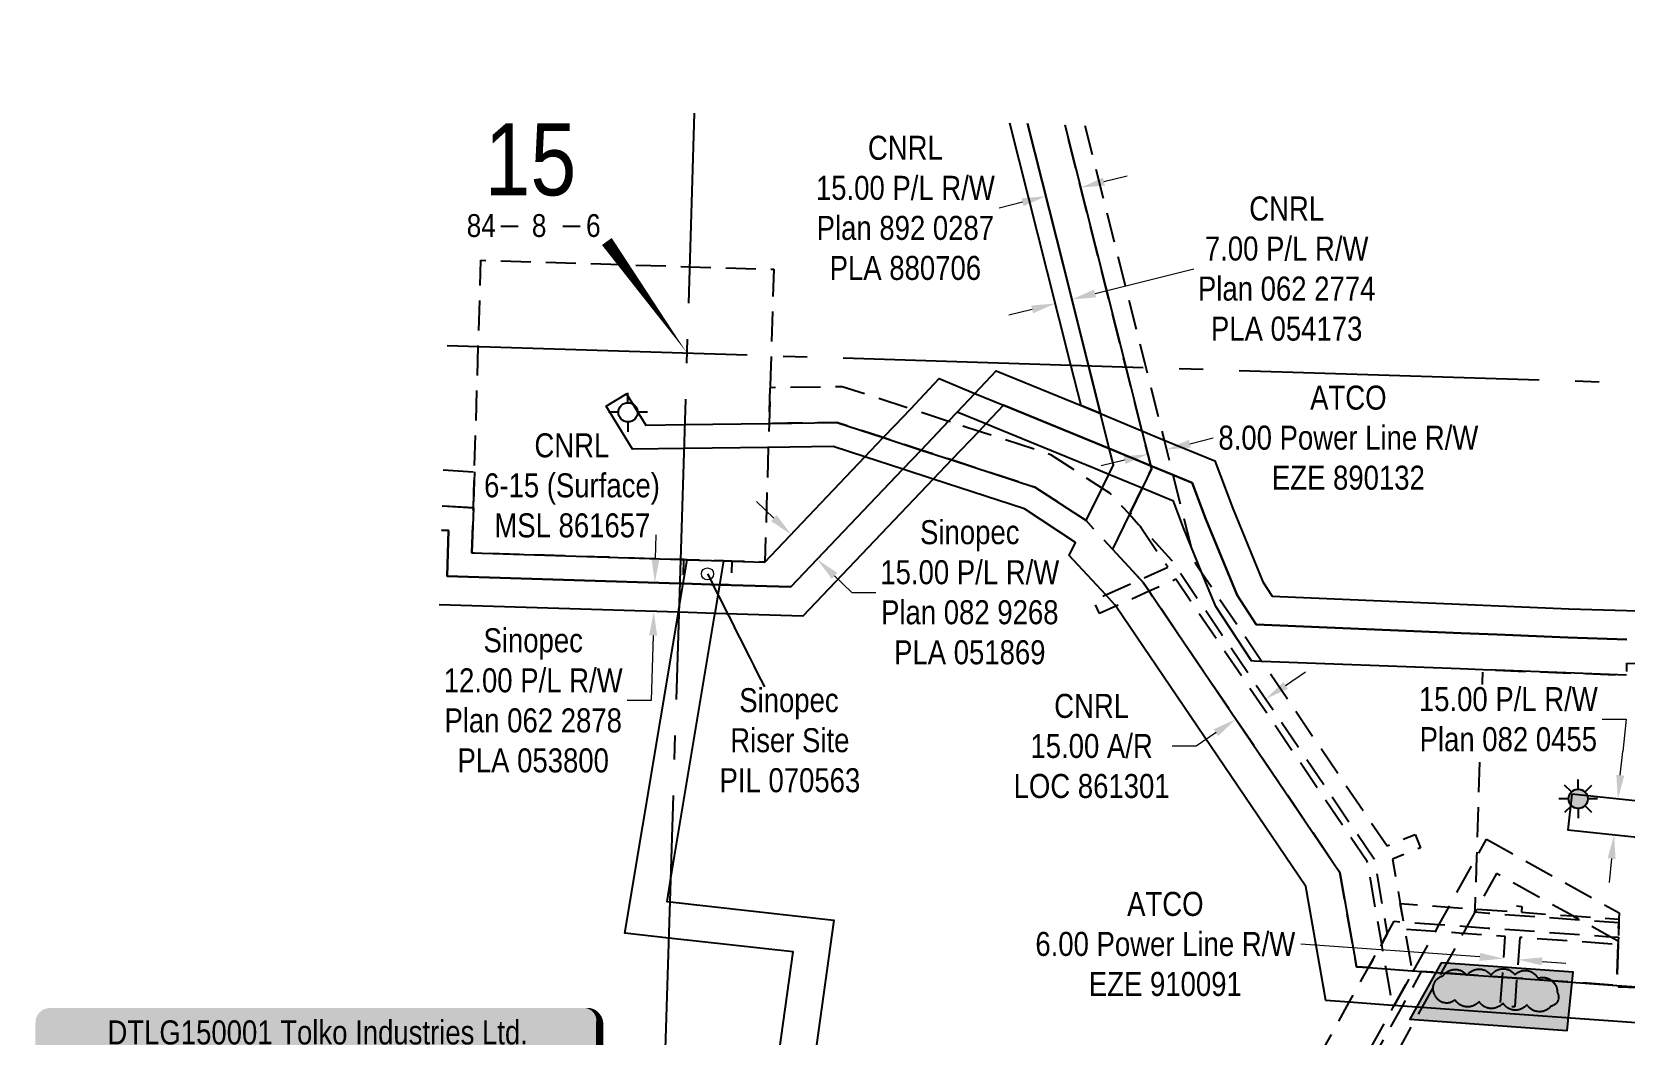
# Model space of a CAD drawing. Extents: x 365142 to 367732, y 6238708 to 6241091.
# Drawn here: x 365142 to 365805, y 6239509 to 6239926 of the extents above; entities that cross this region are included whole.
import ezdxf
from ezdxf.enums import TextEntityAlignment as Align

# ---------------------------------------------------------------- set-up
doc = ezdxf.new("R2010")
doc.units = 0
doc.header["$LTSCALE"] = 5
doc.header["$PDSIZE"] = 0.5
for name, pattern in [('0', [1, 1, 0]), ('foc-ACCESSROAD', [3.75, 2.5, -1.25]), ('foc-FLOWLINE', [3.75, 2.5, -1.25]), ('foc-QUARTERLINE', [33, 25, -3, 2, -3])]:
    doc.linetypes.add(name, pattern=pattern)
doc.layers.get('Defpoints').update_dxf_attribs({"color": 9})
for name, color, linetype in [('10', 1, 'Continuous'), ('9', 3, 'Continuous'), ('C-AR', 13, 'foc-ACCESSROAD'), ('C-RW', 13, 'Continuous'), ('C-WS', 13, 'foc-ACCESSROAD'), ('C-WS-S', 13, 'Continuous'), ('F-EZE', 190, 'foc-FLOWLINE'), ('F-RW', 190, 'Continuous'), ('F-WS', 190, 'foc-ACCESSROAD'), ('L-SECLBL', 7, 'Continuous'), ('L-SECQ', 8, 'foc-QUARTERLINE'), ('P-WORKAREA', 113, 'Continuous'), ('P-WORKAREA-H', 111, 'Continuous'), ('T-BUSH', 110, '0')]:
    doc.layers.add(name, color=color, linetype=linetype)
for name, color, linetype, lineweight in [('C-AR-T', 13, 'Continuous', 9), ('C-RW-T', 13, 'Continuous', 9), ('C-WS-T', 13, 'Continuous', 9), ('F-EZE-T', 190, 'Continuous', 9), ('F-RW-T', 190, 'Continuous', 9), ('F-WS-T', 190, 'Continuous', 9)]:
    doc.layers.add(name, color=color, linetype=linetype, lineweight=lineweight)
doc.styles.add('175L', font='ARIALN.TTF', dxfattribs={"height": 20})
doc.styles.add('80', font='ARIALN.TTF', dxfattribs={"height": 10})
doc.styles.add('80CG', font='ARIALN.TTF', dxfattribs={"height": 10})
doc.styles.add('80L', font='ARIALN.TTF', dxfattribs={"height": 10})
doc.styles.add('SIMPLEX', font='ARIALN.TTF')
doc.dimstyles.new('Compass 5 000', dxfattribs={"dimscale": 5, "dimtxt": 9, "dimasz": 2, "dimexe": 0.2, "dimexo": 0.0625, "dimgap": 0.5, "dimtad": 0, "dimtih": 1, "dimtoh": 1, "dimzin": 0, "dimdsep": 46, "dimtxsty": '80CG', "dimcen": 0.1, "dimse1": 1, "dimse2": 1, "dimclrd": 256, "dimclrt": 256, "dimaunit": 1, "dimadec": 4, "dimazin": 0, "dimtfac": 0.06, "dimtofl": 0, "dimtmove": 0, "dimatfit": 1, "dimfxl": 0.2, "dimtolj": 1, "dimtzin": 0, "dimlwd": -1, "dimarcsym": 0})

# ---------------------------------------------------------------- blocks, each defined once
blk = doc.blocks.new('L-SECLBL')
at = {"layer": '9', "color": 7}
for p, q in [((-5.08, -27.83), (-12.29, -27.83)), ((20.7, -27.83), (13.5, -27.83))]:
    blk.add_line(p, q, dxfattribs=at)
at = {"layer": '10', "color": 2, "style": 'SIMPLEX'}
blk.add_attdef('SEC', text='', height=30, dxfattribs=at).set_placement((0, 0), align=Align.MIDDLE)
at = {"layer": '10', "color": 5, "style": '80L'}
blk.add_attdef('TWP', text='', height=9.5, dxfattribs=at).set_placement((-14.43, -27.37), align=Align.MIDDLE_RIGHT)
blk.add_attdef('RGE', text='', height=9.5, dxfattribs=at).set_placement((3.62, -27.37), align=Align.MIDDLE_CENTER)
blk.add_attdef('MER', text='', height=9.5, dxfattribs=at).set_placement((23.17, -27.37), align=Align.MIDDLE_LEFT)
blk = doc.blocks.new('*D364')
at = {"layer": 'C-RW-T', "transparency": 16777216}
for p, q in [((365588.28, 6239863.98), (365597.97, 6239866.43)), ((365554.36, 6239855.44), (365544.66, 6239853))]:
    blk.add_line(p, q, dxfattribs=at)
for points in [[(365587.87, 6239865.6), (365588.68, 6239862.37), (365578.58, 6239861.54)], [(365553.95, 6239857.05), (365554.76, 6239853.82), (365564.05, 6239857.88)]]:
    blk.add_solid(points, dxfattribs=at)
at = {"layer": 'Defpoints', "color": 0, "transparency": 16777216}
for p in [(365578.58, 6239861.54), (365567.91, 6239842.57), (365582.44, 6239846.23)]:
    blk.add_point(p, dxfattribs=at)
at = {"layer": 'C-RW-T', "transparency": 16777216, "insert": (365505.57, 6239853), "char_height": 10, "attachment_point": 5, "style": '80CG'}
blk.add_mtext('\\A1;CNRL\\P15.00 P/L R/W\\PPlan 892 0287\\PPLA 880706', dxfattribs=at)
blk = doc.blocks.new('*D365')
at = {"layer": 'C-RW-T', "transparency": 16777216}
for p, q in [((365584.56, 6239817.39), (365625.62, 6239827.73)), ((365558.35, 6239810.79), (365548.65, 6239808.35))]:
    blk.add_line(p, q, dxfattribs=at)
for points in [[(365584.15, 6239819.01), (365584.96, 6239815.78), (365574.86, 6239814.95)], [(365557.94, 6239812.41), (365558.75, 6239809.18), (365568.04, 6239813.24)]]:
    blk.add_solid(points, dxfattribs=at)
at = {"layer": 'Defpoints', "color": 0, "transparency": 16777216}
for p in [(365554.06, 6239868.76), (365560.88, 6239870.48), (365568.04, 6239813.24)]:
    blk.add_point(p, dxfattribs=at)
at = {"layer": 'C-RW-T', "transparency": 16777216, "insert": (365664.34, 6239827.73), "char_height": 10, "width": 601.6255, "attachment_point": 5, "style": '80CG'}
blk.add_mtext('\\A1;CNRL\\P7.00 P/L R/W\\PPlan 062 2774\\PPLA 054173', dxfattribs=at)
blk = doc.blocks.new('*D366')
at = {"layer": 'Defpoints', "color": 0, "transparency": 16777216}
for p in [(365379.56, 6239697.65), (365379.19, 6239685.68), (365400.85, 6239685)]:
    blk.add_point(p, dxfattribs=at)
at = {"layer": 'F-RW-T', "transparency": 16777216}
for p, q in [((365401.54, 6239706.97), (365401.85, 6239716.97)), ((365400.54, 6239675), (365399.69, 6239647.94)), ((365399.69, 6239647.94), (365389.69, 6239647.94))]:
    blk.add_line(p, q, dxfattribs=at)
for points in [[(365399.88, 6239707.02), (365403.21, 6239706.92), (365401.23, 6239696.98)], [(365398.87, 6239675.06), (365402.21, 6239674.95), (365400.85, 6239685)]]:
    blk.add_solid(points, dxfattribs=at)
at = {"layer": 'F-RW-T', "transparency": 16777216, "insert": (365350.61, 6239647.94), "char_height": 10, "attachment_point": 5, "style": '80CG'}
blk.add_mtext('\\A1;Sinopec\\P12.00 P/L R/W\\PPlan 062 2878\\PPLA 053800', dxfattribs=at)
blk = doc.blocks.new('*D367')
at = {"layer": 'Defpoints', "color": 0, "transparency": 16777216}
for p in [(365455.79, 6239714.58), (365466.54, 6239704.34), (365468.83, 6239706.75)]:
    blk.add_point(p, dxfattribs=at)
at = {"layer": 'F-RW-T', "transparency": 16777216}
for p, q in [((365450.83, 6239723.87), (365443.59, 6239730.76)), ((365476.07, 6239699.85), (365483.32, 6239692.96)), ((365483.32, 6239692.96), (365493.32, 6239692.96))]:
    blk.add_line(p, q, dxfattribs=at)
for points in [[(365451.98, 6239725.08), (365449.68, 6239722.66), (365458.08, 6239716.98)], [(365477.22, 6239701.06), (365474.92, 6239698.65), (365468.83, 6239706.75)]]:
    blk.add_solid(points, dxfattribs=at)
at = {"layer": 'F-RW-T', "transparency": 16777216, "insert": (365532.4, 6239692.96), "char_height": 10, "attachment_point": 5, "style": '80CG'}
blk.add_mtext('\\A1;Sinopec\\P15.00 P/L R/W\\PPlan 082 9268\\PPLA 051869', dxfattribs=at)
blk = doc.blocks.new('*D376')
at = {"layer": 'Defpoints', "color": 0, "transparency": 16777216}
for p in [(365802.23, 6239606.88), (365826.87, 6239604.3), (365825.32, 6239589.47)]:
    blk.add_point(p, dxfattribs=at)
at = {"layer": 'F-RW-T', "transparency": 16777216}
for p, q in [((365795.71, 6239640.11), (365805.71, 6239640.11)), ((365805.71, 6239640.11), (365804.32, 6239626.77)), ((365803.27, 6239616.82), (365804.32, 6239626.77)), ((365799.64, 6239582.11), (365798.59, 6239572.16))]:
    blk.add_line(p, q, dxfattribs=at)
for points in [[(365801.62, 6239617), (365804.93, 6239616.65), (365802.23, 6239606.88)], [(365797.98, 6239582.28), (365801.29, 6239581.93), (365800.68, 6239592.05)]]:
    blk.add_solid(points, dxfattribs=at)
at = {"layer": 'F-RW-T', "transparency": 16777216, "insert": (365756.63, 6239640.11), "char_height": 10, "attachment_point": 5, "style": '80CG', "bg_fill": 3, "box_fill_scale": 1.1, "bg_fill_color": 256, "bg_fill_true_color": 13158600, "bg_fill_transparency": 0}
blk.add_mtext('\\A1;15.00 P/L R/W\\PPlan 082 0455', dxfattribs=at)
blk = doc.blocks.new('*D378')
at = {"layer": 'C-AR-T', "transparency": 16777216}
for p, q in [((365663.89, 6239654.21), (365672.16, 6239659.83)), ((365626.64, 6239628.96), (365616.64, 6239628.96)), ((365634.92, 6239634.57), (365626.64, 6239628.96))]:
    blk.add_line(p, q, dxfattribs=at)
for points in [[(365662.95, 6239655.59), (365664.82, 6239652.83), (365655.61, 6239648.6)], [(365633.98, 6239635.95), (365635.85, 6239633.19), (365643.2, 6239640.18)]]:
    blk.add_solid(points, dxfattribs=at)
at = {"layer": 'Defpoints', "color": 0, "transparency": 16777216}
for p in [(365643.9, 6239665.87), (365631.48, 6239657.46), (365643.2, 6239640.18)]:
    blk.add_point(p, dxfattribs=at)
at = {"layer": 'C-AR-T', "transparency": 16777216, "insert": (365583.13, 6239628.96), "char_height": 10, "attachment_point": 5, "style": '80CG'}
blk.add_mtext('\\A1;CNRL\\P15.00 A/R\\PLOC 861301', dxfattribs=at)
blk = doc.blocks.new('*D380')
at = {"layer": 'Defpoints', "color": 0, "transparency": 16777216}
for p in [(365602.77, 6239765.46), (365610.53, 6239767.41), (365614.29, 6239752.44)]:
    blk.add_point(p, dxfattribs=at)
at = {"layer": 'F-EZE-T', "transparency": 16777216}
for p, q in [((365623.99, 6239754.88), (365633.69, 6239757.32)), ((365596.84, 6239748.05), (365587.14, 6239745.61))]:
    blk.add_line(p, q, dxfattribs=at)
for points in [[(365623.58, 6239756.5), (365624.4, 6239753.26), (365614.29, 6239752.44)], [(365596.43, 6239749.67), (365597.24, 6239746.43), (365606.54, 6239750.49)]]:
    blk.add_solid(points, dxfattribs=at)
at = {"layer": 'F-EZE-T', "transparency": 16777216, "insert": (365690.03, 6239757.32), "char_height": 10, "attachment_point": 5, "style": '80CG'}
blk.add_mtext('\\A1;ATCO\\P8.00 Power Line R/W\\PEZE 890132', dxfattribs=at)
blk = doc.blocks.new('GAS')
h = blk.add_hatch(color=255)
h.dxf.hatch_style = 1
edge = h.paths.add_edge_path()
edge.add_arc((0, 0), 0.9, 0, 360)
for p, q in [((0, 0.81), (0, 1.62)), ((-0.81, 0), (-1.62, 0)), ((-0.57, 0.57), (-1.14, 1.14)), ((0.57, 0.57), (1.14, 1.14)), ((1.62, 0), (0.81, 0)), ((-0.57, -0.57), (-1.14, -1.14)), ((0, -0.81), (0, -1.62)), ((1.14, -1.14), (0.57, -0.57))]:
    blk.add_line(p, q)
blk.add_circle((0, 0), 0.8)
blk = doc.blocks.new('*U392')
h = blk.add_hatch(color=255)
edge = h.paths.add_edge_path()
edge.add_line((-111.5, -28.5), (111.5, -28.5))
edge.add_arc((111.5, -22.5), 6, 270, 360)
edge.add_line((117.5, -22.5), (117.5, 21))
edge.add_arc((111.5, 21), 6, 0, 90)
edge.add_line((111.5, 27), (-111.5, 27))
edge.add_arc((-111.5, 21), 6, 90, 180)
edge.add_line((-117.5, 21), (-117.5, -22.5))
edge.add_arc((-111.5, -22.5), 6, 180, 270)
at = {"color": 44, "flags": 128}
blk.add_lwpolyline([(-111.5, -28.5, 3, 3, 0), (111.5, -28.5, 3, 3, 0.414214), (117.5, -22.5, 3, 3, 0), (117.5, 21, 3, 0, 0.414214), (111.5, 27, 0, 0, 0), (-111.5, 27, 0, 0, 0.414214), (-117.5, 21, 0, 0, 0), (-117.5, -22.5, 0, 3, 0.414214)], format="xyseb", close=True, dxfattribs=at)
at = {"color": 44, "style": '80'}
blk.add_attdef('ENTER_TEXT_001', (-35.99, -5), '', height=10, dxfattribs=at)
blk = doc.blocks.new('GABD')
for p, q in [((0, 0.81), (0, 1.62)), ((-0.81, 0), (-1.62, 0)), ((1.62, 0), (0.81, 0)), ((0, -0.81), (0, -1.62))]:
    blk.add_line(p, q)
blk.add_circle((0, 0), 0.8)
blk = doc.blocks.new('*D449')
at = {"layer": 'Defpoints', "color": 0, "transparency": 16777216}
for p in [(365754.71, 6239540.48), (365754.71, 6239540.46), (365760.7, 6239540.03)]:
    blk.add_point(p, dxfattribs=at)
at = {"layer": 'F-EZE-T', "transparency": 16777216}
for p, q in [((365744.74, 6239541.19), (365670.18, 6239546.52)), ((365770.67, 6239539.33), (365780.65, 6239538.62))]:
    blk.add_line(p, q, dxfattribs=at)
for points in [[(365744.86, 6239542.85), (365744.62, 6239539.53), (365754.71, 6239540.48)], [(365770.79, 6239541), (365770.55, 6239537.67), (365760.7, 6239540.05)]]:
    blk.add_solid(points, dxfattribs=at)
at = {"layer": 'F-EZE-T', "transparency": 16777216, "insert": (365613.82, 6239546.52), "char_height": 10, "attachment_point": 5, "style": '80CG'}
blk.add_mtext('\\A1;ATCO\\P6.00 Power Line R/W\\PEZE 910091', dxfattribs=at)

msp = doc.modelspace()

# ---------------------------------------------------------------- hatches: boundary and pattern name
at = {"layer": 'P-WORKAREA-H'}
h = msp.add_hatch(color=256, dxfattribs=at)
h.dxf.hatch_style = 1
h.paths.add_polyline_path([(365728.682, 6239538.741), (365715.618, 6239515.224), (365781.189, 6239510.534), (365783.593, 6239534.814)])

# ---------------------------------------------------------------- linework, layer by layer
at = {"layer": 'C-AR', "flags": 128}
for points in [[(365529.457, 6239762.38), (365536.264, 6239760.155), (365565.999, 6239750.435), (365587.508, 6239736.421), (365590.631, 6239734.387), (365598.849, 6239725.475), (365602.713, 6239721.276), (365616.389, 6239706.439), (365700.748, 6239582.034), (365706.227, 6239550.822), (365703.914, 6239546.652), (365698.413, 6239536.738), (365693.41, 6239537.095), (365686.532, 6239576.276), (365607.097, 6239693.422), (365604.603, 6239697.099), (365603.443, 6239698.357), (365591.785, 6239711.009), (365580.875, 6239722.843), (365559.465, 6239736.793), (365524.798, 6239748.107), (365512.147, 6239752.232), (365496.326, 6239757.393), (365476.979, 6239763.704), (365448.805, 6239763.318), (365449.264, 6239778.323), (365479.259, 6239778.734), (365507.801, 6239769.442), (365516.807, 6239766.51), (365523.593, 6239764.294), (365529.457, 6239762.38)], [(365802.366, 6239546.342), (365801.834, 6239529.339), (365760.146, 6239532.321), (365754.162, 6239532.749), (365728.694, 6239534.57), (365720.409, 6239535.163), (365712.387, 6239520.704), (365682.925, 6239467.6), (365680.014, 6239462.353), (365567.899, 6239260.275), (365511.784, 6239159.065), (365421.292, 6238998.44), (365415.37, 6238987.927), (365413.051, 6238988.001), (365410.861, 6238988.07), (365408.996, 6238988.13), (365399.103, 6238988.446), (365392.603, 6238988.653), (365472.33, 6239129.858), (365482.162, 6239147.273), (365494.329, 6239168.82), (365550.407, 6239269.968), (365668.723, 6239483.224), (365690.391, 6239522.278), (365698.413, 6239536.738), (365703.914, 6239546.652), (365706.227, 6239550.822), (365709.111, 6239556.02), (365710.406, 6239555.927), (365712.976, 6239555.743), (365727.853, 6239554.679), (365739.405, 6239553.853), (365748.256, 6239553.219), (365799.012, 6239549.589), (365802.46, 6239549.342), (365802.409, 6239547.701), (365802.366, 6239546.342)]]:
    msp.add_lwpolyline(points, close=True, dxfattribs=at)
at = {"layer": 'C-AR'}
msp.add_lwpolyline([(365313.152, 6239743.929), (365326.139, 6239743.145), (365325.681, 6239728.148), (365312.686, 6239728.932)], dxfattribs=at)
at = {"layer": 'C-RW'}
for points in [[(365862.158, 6239509.978), (365720.663, 6239520.112), (365712.387, 6239520.704), (365709.11, 6239520.939), (365708.419, 6239520.988), (365690.391, 6239522.278), (365680.666, 6239522.974), (365672.317, 6239570.519), (365593.203, 6239687.189), (365592.816, 6239687.758), (365589.015, 6239691.884), (365573.819, 6239708.384), (365576.454, 6239713.79), (365555.111, 6239727.698), (365517.171, 6239740.078), (365504.489, 6239744.222), (365488.684, 6239749.369), (365475.456, 6239753.684), (365448.499, 6239753.316), (365413.471, 6239752.836), (365391.934, 6239752.541), (365380.981, 6239770.497), (365389.515, 6239775.704), (365397.499, 6239762.617), (365413.781, 6239762.84), (365448.805, 6239763.318), (365476.979, 6239763.704), (365496.326, 6239757.393), (365512.147, 6239752.232), (365524.798, 6239748.107), (365559.465, 6239736.793), (365580.875, 6239722.843), (365587.508, 6239736.421), (365590.274, 6239742.085), (365592.21, 6239746.048), (365590.498, 6239752.811), (365586.844, 6239767.409), (365581.803, 6239787.348), (365571.488, 6239828.363), (365556.42, 6239888.174)], [(365556.42, 6239888.174), (365571.488, 6239828.363), (365581.803, 6239787.348), (365586.844, 6239767.409), (365578.742, 6239770.735), (365574.502, 6239787.578), (365564.666, 6239826.645), (365549.115, 6239888.404)], [(365571.995, 6239887.686), (365597.39, 6239786.858), (365604.092, 6239760.212), (365607.766, 6239745.679), (365608.09, 6239744.396), (365604.134, 6239736.306), (365599.271, 6239726.34), (365598.849, 6239725.475), (365591.785, 6239711.009), (365603.443, 6239698.357), (365604.603, 6239697.099), (365607.097, 6239693.422), (365686.532, 6239576.276), (365693.41, 6239537.095), (365698.413, 6239536.738), (365705.747, 6239536.212), (365716.541, 6239535.441), (365717.142, 6239535.397), (365720.409, 6239535.163), (365728.694, 6239534.57), (365754.162, 6239532.749), (365760.146, 6239532.321), (365801.834, 6239529.339), (365820.464, 6239528.006)]]:
    msp.add_lwpolyline(points, dxfattribs=at)
at = {"layer": 'C-WS', "flags": 128}
for points in [[(365448.499, 6239753.316), (365447.037, 6239705.559), (365433.363, 6239706.005), (365429.844, 6239706.111), (365414.709, 6239706.571), (365413.364, 6239706.612), (365412.037, 6239706.652), (365325.093, 6239709.362), (365325.681, 6239728.148), (365326.139, 6239743.145), (365327.728, 6239795.329), (365328.828, 6239831.238), (365415.821, 6239828.571), (365450.769, 6239827.5), (365449.668, 6239791.505), (365449.417, 6239783.326), (365449.264, 6239778.323), (365448.805, 6239763.318), (365448.499, 6239753.316)], [(365927.962, 6239659.718), (365924.651, 6239553.607), (365924.461, 6239547.727), (365924.212, 6239539.95), (365924.11, 6239536.886), (365923.697, 6239524.876), (365919.427, 6239524.919), (365909.189, 6239525.238), (365905.877, 6239525.342), (365892.958, 6239525.745), (365872.993, 6239526.367), (365820.464, 6239528.006), (365801.81, 6239528.589), (365801.834, 6239529.339), (365802.366, 6239546.342), (365802.409, 6239547.701), (365802.46, 6239549.342), (365802.648, 6239555.345), (365786.581, 6239556.494), (365748.44, 6239559.222), (365742.727, 6239559.771), (365742.857, 6239561.123), (365743.546, 6239582.927), (365746.007, 6239660.755), (365751.546, 6239660.544), (365805.863, 6239658.478), (365806.02, 6239663.524), (365828.688, 6239662.648), (365840.679, 6239662.274), (365882.353, 6239661.054), (365902.349, 6239660.468), (365927.962, 6239659.718)]]:
    msp.add_lwpolyline(points, close=True, dxfattribs=at)
at = {"layer": 'F-EZE', "flags": 128}
msp.add_lwpolyline([(365580.31, 6239887.425), (365605.146, 6239788.82), (365605.704, 6239786.597), (365611.847, 6239762.168), (365613.304, 6239756.405), (365616.975, 6239741.885), (365624.432, 6239712.39), (365626.227, 6239705.293), (365629.051, 6239701.127), (365654.055, 6239664.252), (365706.134, 6239587.451), (365717.785, 6239592.17), (365720.037, 6239586.61), (365708.386, 6239581.892), (365711.64, 6239563.356), (365712.976, 6239555.743), (365713.511, 6239552.697), (365716.541, 6239535.441), (365716.691, 6239534.586), (365709.11, 6239520.939), (365708.592, 6239520.006), (365708.419, 6239520.988), (365705.747, 6239536.212), (365703.914, 6239546.652), (365697.905, 6239580.883), (365618.211, 6239698.409), (365607.097, 6239693.422), (365593.203, 6239687.189), (365586.406, 6239684.138), (365583.95, 6239689.612), (365589.015, 6239691.884), (365603.443, 6239698.357), (365614.792, 6239703.449), (365602.713, 6239721.276), (365599.271, 6239726.34), (365604.134, 6239736.306), (365608.09, 6239744.396), (365607.766, 6239745.679), (365604.092, 6239760.212), (365597.39, 6239786.858), (365571.995, 6239887.686)], dxfattribs=at)
for points in [[(365747.571, 6239590.173), (365802.777, 6239559.504), (365802.694, 6239556.842), (365802.648, 6239555.345), (365802.46, 6239549.342), (365802.409, 6239547.701), (365799.012, 6239549.589), (365786.581, 6239556.494), (365783.478, 6239558.217), (365751.652, 6239575.897), (365743.422, 6239561.083), (365742.727, 6239559.771), (365739.405, 6239553.853), (365737.799, 6239550.959), (365728.694, 6239534.57), (365720.663, 6239520.112), (365689.568, 6239464.142), (365686.655, 6239458.897), (365665.739, 6239421.248), (365574.658, 6239257.292), (365519.779, 6239158.499), (365428.951, 6238995.001), (365424.854, 6238987.624), (365415.37, 6238987.927), (365413.051, 6238988.001), (365419.432, 6238999.489), (365565.48, 6239262.392), (365656.561, 6239426.347), (365677.338, 6239463.747), (365680.252, 6239468.992), (365708.592, 6239520.006), (365709.11, 6239520.939), (365716.691, 6239534.586), (365717.142, 6239535.397), (365726.246, 6239551.786), (365727.853, 6239554.679), (365731.87, 6239561.908), (365743.546, 6239582.927), (365747.571, 6239590.173)], [(365762.286, 6239562.24), (365762.108, 6239559.747), (365783.478, 6239558.217), (365802.694, 6239556.842), (365802.648, 6239555.345), (365802.46, 6239549.342), (365802.409, 6239547.701), (365802.366, 6239546.342), (365761.359, 6239549.276), (365760.146, 6239532.321), (365759.29, 6239520.355), (365753.306, 6239520.783), (365754.162, 6239532.749), (365755.375, 6239549.703), (365737.799, 6239550.96), (365726.246, 6239551.787), (365713.511, 6239552.697), (365712.976, 6239555.743), (365711.64, 6239563.356), (365731.87, 6239561.908), (365742.857, 6239561.123), (365743.422, 6239561.083), (365756.124, 6239560.174), (365756.303, 6239562.667), (365762.286, 6239562.24)]]:
    msp.add_lwpolyline(points, close=True, dxfattribs=at)
at = {"layer": 'F-RW'}
for points in [[(365312.375, 6239718.935), (365315.388, 6239718.753), (365314.781, 6239699.681), (365411.727, 6239696.658), (365413.058, 6239696.616), (365428.192, 6239696.158), (365433.045, 6239696.01), (365457.861, 6239695.219), (365504.489, 6239744.222), (365512.147, 6239752.232), (365523.593, 6239764.294), (365527.176, 6239768.067), (365534.551, 6239775.834), (365543.426, 6239785.167), (365555.31, 6239780.358), (365578.742, 6239770.735), (365586.844, 6239767.409), (365604.092, 6239760.212), (365613.304, 6239756.405), (365634.392, 6239747.691), (365641.884, 6239727.837), (365654.36, 6239697.394), (365658.351, 6239691.337), (365781.798, 6239686.137), (365829.995, 6239684.658)], [(365312.686, 6239728.932), (365325.681, 6239728.148), (365325.093, 6239709.362), (365412.037, 6239706.652), (365413.364, 6239706.612), (365414.709, 6239706.571), (365429.844, 6239706.111), (365433.363, 6239706.005), (365447.037, 6239705.559), (365488.684, 6239749.369), (365493.676, 6239754.62), (365496.326, 6239757.393), (365501.301, 6239762.596), (365507.801, 6239769.442), (365511.615, 6239773.458), (365519.712, 6239781.986), (365534.551, 6239775.834), (365546.489, 6239770.884), (365590.498, 6239752.811), (365607.766, 6239745.679), (365616.975, 6239741.885), (365625.007, 6239738.578), (365630.708, 6239723.437), (365643.702, 6239691.75), (365651.707, 6239679.593), (365737.014, 6239676.001), (365752.001, 6239675.37), (365781.359, 6239674.134), (365806.025, 6239673.341)], [(365806.025, 6239673.341), (365781.359, 6239674.134), (365752.001, 6239675.37), (365737.014, 6239676.001), (365651.707, 6239679.593), (365643.702, 6239691.75), (365630.708, 6239723.437), (365625.007, 6239738.578), (365616.975, 6239741.885), (365607.766, 6239745.679), (365590.498, 6239752.811), (365546.489, 6239770.884), (365539.095, 6239763.125), (365536.264, 6239760.155), (365524.798, 6239748.107), (365517.171, 6239740.078), (365462.852, 6239683.078), (365426.208, 6239684.211), (365411.355, 6239684.669), (365411.066, 6239684.679), (365311.407, 6239687.799)], [(365805.863, 6239658.478), (365751.546, 6239660.544), (365746.007, 6239660.755), (365736.558, 6239661.115), (365654.055, 6239664.252), (365650.955, 6239664.37), (365649.73, 6239664.417), (365634.82, 6239687.06), (365629.051, 6239701.127), (365624.432, 6239712.39), (365621.403, 6239719.777), (365617.182, 6239730.987), (365604.134, 6239736.306), (365590.274, 6239742.085), (365586.69, 6239743.566), (365584.013, 6239744.665), (365542.675, 6239761.641), (365539.095, 6239763.125), (365527.176, 6239768.067), (365523.593, 6239764.294), (365512.147, 6239752.232), (365504.489, 6239744.222), (365457.861, 6239695.219), (365433.045, 6239696.01), (365428.192, 6239696.158), (365413.058, 6239696.616), (365411.727, 6239696.658), (365314.781, 6239699.681), (365315.388, 6239718.753), (365312.375, 6239718.935)]]:
    msp.add_lwpolyline(points, dxfattribs=at)
for points in [[(365460.71, 6239189.513), (365446.311, 6239185.31), (365421.061, 6239271.813), (365421.168, 6239272.588), (365458.816, 6239543.33), (365407.145, 6239549.031), (365388.781, 6239551.058), (365411.066, 6239684.679), (365411.421, 6239686.808), (365413.058, 6239696.616), (365414.709, 6239706.571), (365429.844, 6239706.111), (365428.192, 6239696.158), (365426.208, 6239684.211), (365426.022, 6239683.088), (365407.943, 6239574.766), (365406.187, 6239564.229), (365407.611, 6239564.072), (365475.798, 6239556.547), (365436.36, 6239272.929), (365439.383, 6239262.517), (365460.71, 6239189.513)], [(365783.016, 6239608.891), (365781.415, 6239594.143), (365899.959, 6239581.56), (365901.539, 6239596.472)]]:
    msp.add_lwpolyline(points, close=True, dxfattribs=at)
at = {"layer": 'F-WS', "flags": 128}
msp.add_lwpolyline([(365428.192, 6239696.158), (365413.058, 6239696.616), (365413.364, 6239706.612), (365414.709, 6239706.571), (365429.844, 6239706.111), (365433.363, 6239706.005), (365433.045, 6239696.01), (365428.192, 6239696.158)], close=True, dxfattribs=at)
at = {"layer": 'L-SECLBL', "flags": 128}
msp.add_lwpolyline([(365414.705, 6239792.606, 0, 4.999, 0), (365381.264, 6239839.062, 4.999, 4.999, 0)], format="xyseb", dxfattribs=at)
at = {"layer": 'L-SECQ'}
for p, q in [((365389.754, 6238988.743), (365417.806, 6239892.524)), ((365314.763, 6239795.743), (366220.045, 6239767.327))]:
    msp.add_line(p, q, dxfattribs=at)
at = {"layer": 'P-WORKAREA', "flags": 128}
msp.add_lwpolyline([(365728.682, 6239538.741), (365715.618, 6239515.224), (365781.189, 6239510.534), (365783.593, 6239534.814)], close=True, dxfattribs=at)
at = {"layer": 'T-BUSH', "flags": 128}
msp.add_lwpolyline([(365729.437, 6239533.291, -0.5205671), (365739.433, 6239533.437, -0.5205671), (365749.429, 6239533.583, -0.5205671), (365759.425, 6239533.729, -0.5205671), (365768.919, 6239532.283, -0.5205671), (365777.019, 6239526.425, -0.5205671), (365774.344, 6239520.624, -0.5205671), (365764.369, 6239521.294, -0.5205671), (365754.395, 6239521.964, -0.5205671), (365744.42, 6239522.634, -0.5205671), (365734.445, 6239523.304, -0.5205671), (365726.233, 6239525.093, -0.5205671)], format="xyb", close=True, dxfattribs=at)

# ---------------------------------------------------------------- block references
ref = msp.add_blockref('*U392', (365260.815, 6239492.906), dxfattribs=dict(xscale=0.999712, yscale=0.999712, zscale=0.999712))
ref.add_attrib('ENTER_TEXT_001', 'DTLG150001 Tolko Industries Ltd.', (365173.334, 6239504.743), dxfattribs={"color": 44, "height": 9.99712, "style": '80'})
ref.add_attrib('ENTER_TEXT_002', 'FMA9900037 Canadian Forest Products Ltd.', (365147.181, 6239487.904), dxfattribs={"color": 44, "height": 9.99712, "style": '80'})
ref.add_attrib('ENTER_TEXT_003', 'TPA LOIS MARLENE MOFFATT', (365177.098, 6239471.064), dxfattribs={"color": 44, "height": 9.99712, "style": '80'})
at = {"layer": 'C-WS-S', "xscale": 4.998560000000004, "yscale": 4.998560000000004, "zscale": 4.998560000000004}
msp.add_blockref('GABD', (365390.072, 6239767.95), dxfattribs=at)
at = {"layer": 'C-WS-S', "color": 3, "xscale": 5.000000000000014, "yscale": 5.000000000000014, "zscale": 5.000000000000014}
msp.add_blockref('GAS', (365785.727, 6239607), dxfattribs=at)
at = {"layer": 'L-SECLBL', "xscale": 0.999712, "yscale": 0.999712, "zscale": 0.999712}
msp.add_blockref('L-SECLBL', (365349.46, 6239873.071), dxfattribs=at).add_auto_attribs({'SEC': '15', 'TWP': '84', 'RGE': '8', 'MER': '6'})

# ---------------------------------------------------------------- texts
at = {"layer": 'C-WS-T', "insert": (365329.913, 6239759.198), "char_height": 9.99712, "attachment_point": 1, "style": '175L'}
msp.add_mtext_dynamic_manual_height_columns('\\pi21.20692;CNRL\\P\\pi0.25457;6-15 (Surface)\\P\\pi4.52687;MSL 861657', width=72.60296, gutter_width=99.971, heights=[0], dxfattribs=at)
at = {"layer": 'F-WS-T', "insert": (365427.714, 6239653.083), "char_height": 9.99712, "attachment_point": 1, "style": '175L'}
msp.add_mtext_dynamic_manual_height_columns('\\pi8.69347;Sinopec\\P\\pi4.94285;Riser Site\\P\\pi0.48983;PIL 070563', width=58.146, gutter_width=99.971, heights=[0], dxfattribs=at)

# ---------------------------------------------------------------- dimensions: what is measured, and where the dimension line sits
at = {"layer": 'C-AR-T'}
dim = msp.add_linear_dim(base=(365643.196, 6239640.185), p1=(365643.897, 6239665.873), p2=(365631.485, 6239657.456), angle=214.140852, text='CNRL\\P15.00 A/R\\PLOC 861301', dimstyle='Compass 5 000', dxfattribs=at)
dim.commit()
dim.dimension.update_dxf_attribs({"geometry": '*D378', "text_midpoint": (365583.13, 6239628.96), "dimtype": 161})
at = {"layer": 'C-RW-T'}
for base, p1, p2, angle, text, picture, middle in [((365578.58, 6239861.54), (365567.908, 6239842.572), (365582.436, 6239846.231), 14.137248, 'CNRL\\P15.00 P/L R/W\\PPlan 892 0287\\PPLA 880706', '*D364', (365505.572, 6239852.996)), ((365568.043, 6239813.236), (365560.878, 6239870.479), (365554.061, 6239868.763), 194.133523, 'CNRL\\P7.00 P/L R/W\\PPlan 062 2774\\PPLA 054173', '*D365', (365664.344, 6239827.734))]:
    dim = msp.add_linear_dim(base=base, p1=p1, p2=p2, angle=angle, text=text, dimstyle='Compass 5 000', dxfattribs=at)
    dim.commit()
    dim.dimension.update_dxf_attribs({"geometry": picture, "text_midpoint": middle, "dimtype": 161})
at = {"layer": 'F-EZE-T'}
for base, p1, p2, angle, text, picture, middle in [((365614.293, 6239752.441), (365602.773, 6239765.456), (365610.53, 6239767.406), 14.115939, 'ATCO\\P8.00 Power Line R/W\\PEZE 890132', '*D380', (365690.03, 6239757.318)), ((365754.715, 6239540.476), (365760.697, 6239540.028), (365754.713, 6239540.457), 175.906947, 'ATCO\\P6.00 Power Line R/W\\PEZE 910091', '*D449', (365613.817, 6239546.525))]:
    dim = msp.add_linear_dim(base=base, p1=p1, p2=p2, angle=angle, text=text, dimstyle='Compass 5 000', dxfattribs=at)
    dim.commit()
    dim.dimension.update_dxf_attribs({"geometry": picture, "text_midpoint": middle, "dimtype": 161})
at = {"layer": 'F-RW-T'}
for base, p1, p2, angle, text, picture, middle in [((365468.829, 6239706.746), (365455.791, 6239714.577), (365466.544, 6239704.344), 316.422258, 'Sinopec\\P15.00 P/L R/W\\PPlan 082 9268\\PPLA 051869', '*D367', (365532.404, 6239692.959)), ((365400.854, 6239684.998), (365379.565, 6239697.653), (365379.19, 6239685.677), 268.206872, 'Sinopec\\P12.00 P/L R/W\\PPlan 062 2878\\PPLA 053800', '*D366', (365350.607, 6239647.937))]:
    dim = msp.add_linear_dim(base=base, p1=p1, p2=p2, angle=angle, text=text, dimstyle='Compass 5 000', dxfattribs=at)
    dim.commit()
    dim.dimension.update_dxf_attribs({"geometry": picture, "text_midpoint": middle, "dimtype": 161})

# ---------------------------------------------------------------- leaders
at = {"layer": 'F-RW-T', "path_type": 1}
msp.add_leader([(365423.183, 6239700.668), (365446.863, 6239653.607)], dimstyle='Compass 5 000', override={"dimasz": 1, "dimldrblk": 'DotBlank'}, dxfattribs=at)

# ---------------------------------------------------------------- next in the draw order: dimensions: what is measured, and where the dimension line sits
at = {"layer": 'F-RW-T'}
dim = msp.add_linear_dim(base=(365802.232, 6239606.877), p1=(365825.321, 6239589.471), p2=(365826.874, 6239604.295), angle=84.018298, text='15.00 P/L R/W\\PPlan 082 0455', dimstyle='Compass 5 000', override={"dimtmove": 1, "dimtfill": 1}, dxfattribs=at)
dim.commit()
dim.dimension.update_dxf_attribs({"geometry": '*D376', "text_midpoint": (365794.692, 6239640.111), "dimtype": 161})

doc.saveas('drawing.dxf')
